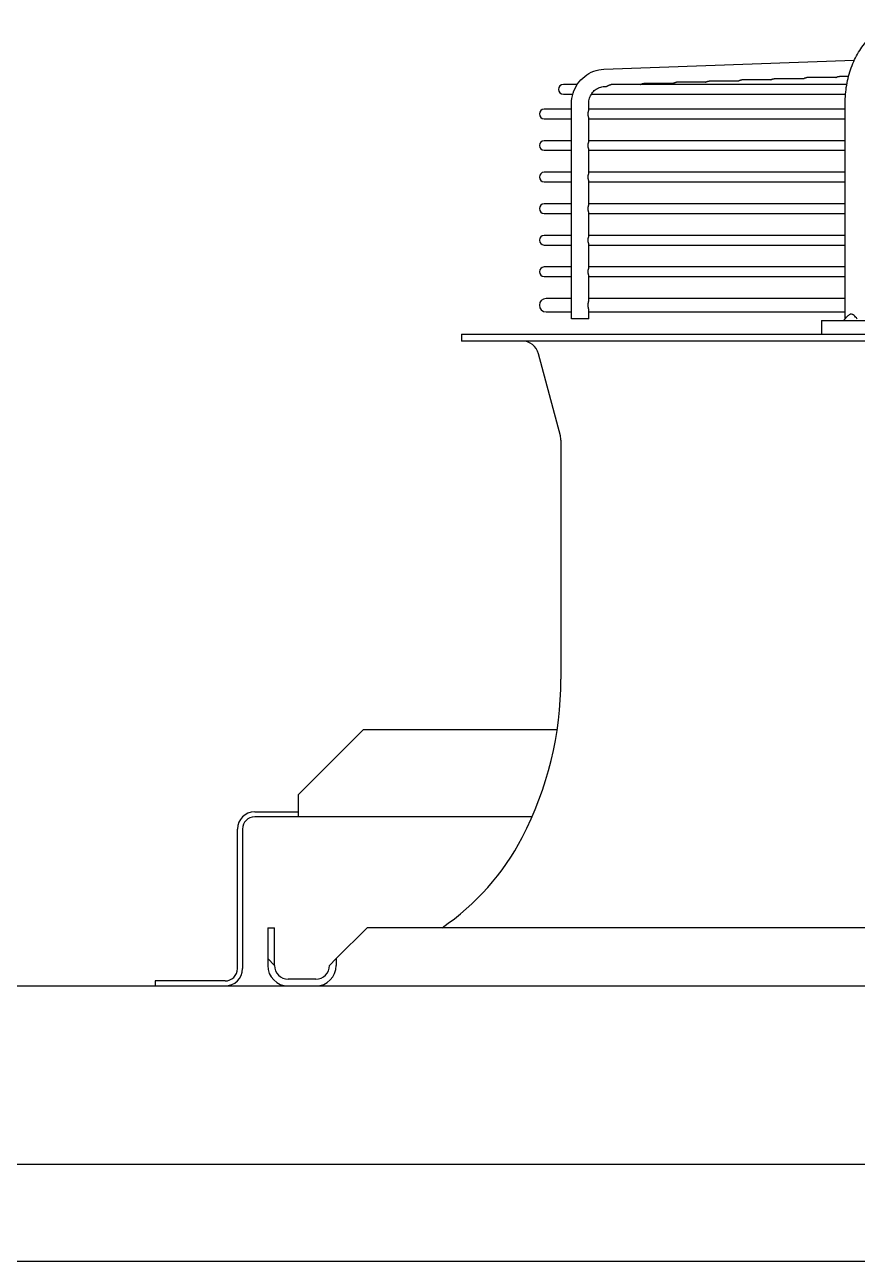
# Model space of a CAD drawing. Header units: millimetres. Extents: x 17046 to 32328, y 18593 to 29476.
# Drawn here: x 17569.93 to 17579.49, y 18973.5 to 18987.69 of the extents above; entities that cross this region are included whole.
import ezdxf

# ---------------------------------------------------------------- set-up
doc = ezdxf.new("R2010")
doc.units = ezdxf.units.MM
doc.header["$LTSCALE"] = 5
doc.layers.add('UNIT', color=6, linetype='Continuous')

msp = doc.modelspace()

# ---------------------------------------------------------------- linework, layer by layer
at = {"layer": 'UNIT'}
for p, q in [((17576.5809, 18987.1791), (17579.4562, 18987.283)), ((17577.3743, 18987.0172), (17577.0408, 18987.0172)), ((17577.7485, 18987.0307), (17577.415, 18987.0307)), ((17578.1227, 18987.0442), (17577.7892, 18987.0442)), ((17578.4968, 18987.0577), (17578.1634, 18987.0577)), ((17578.871, 18987.0712), (17578.5376, 18987.0712)), ((17579.2452, 18987.0847), (17578.9118, 18987.0847)), ((17579.3902, 18987.0982), (17579.286, 18987.0982)), ((17576.275, 18987.0037), (17576.1165, 18987.0037)), ((17576.1165, 18986.8935), (17576.2255, 18986.8935)), ((17576.4382, 18986.8935), (17579.3554, 18986.8935)), ((17576.588, 18986.9824), (17576.6103, 18986.9832)), ((17579.3697, 18987.0037), (17576.6667, 18987.0037)), ((17576.2108, 18984.3163), (17576.2108, 18986.7856)), ((17576.4077, 18986.7058), (17576.4077, 18986.7856)), ((17579.3509, 18984.3163), (17579.3509, 18986.7856)), ((17576.2108, 18986.7218), (17575.896, 18986.7218)), ((17575.896, 18986.6115), (17576.2108, 18986.6115)), ((17579.3509, 18986.7218), (17576.4077, 18986.7218)), ((17576.4077, 18986.3436), (17576.4077, 18986.6275)), ((17576.4077, 18986.6115), (17579.3509, 18986.6115)), ((17576.2108, 18986.3596), (17575.896, 18986.3596)), ((17579.3509, 18986.3596), (17576.4077, 18986.3596)), ((17575.896, 18986.2493), (17576.2108, 18986.2493)), ((17576.4077, 18985.9814), (17576.4077, 18986.2653)), ((17576.4077, 18986.2493), (17579.3509, 18986.2493)), ((17576.2108, 18985.9974), (17575.896, 18985.9974)), ((17575.896, 18985.8871), (17576.2108, 18985.8871)), ((17579.3509, 18985.9974), (17576.4077, 18985.9974)), ((17576.4077, 18985.6192), (17576.4077, 18985.9031)), ((17576.4077, 18985.8871), (17579.3509, 18985.8871)), ((17576.2108, 18985.6352), (17575.896, 18985.6352)), ((17579.3509, 18985.6352), (17576.4077, 18985.6352)), ((17575.896, 18985.5249), (17576.2108, 18985.5249)), ((17576.4077, 18985.257), (17576.4077, 18985.5409)), ((17576.4077, 18985.5249), (17579.3509, 18985.5249)), ((17576.2108, 18985.2729), (17575.896, 18985.2729)), ((17579.3509, 18985.2729), (17576.4077, 18985.2729)), ((17576.4077, 18984.8948), (17576.4077, 18985.1787)), ((17575.896, 18985.1627), (17576.2108, 18985.1627)), ((17576.4077, 18985.1627), (17579.3509, 18985.1627)), ((17576.2108, 18984.9107), (17575.896, 18984.9107)), ((17579.3509, 18984.9107), (17576.4077, 18984.9107)), ((17575.896, 18984.8005), (17576.2108, 18984.8005)), ((17576.4077, 18984.5191), (17576.4077, 18984.8165)), ((17576.4077, 18984.8005), (17579.3509, 18984.8005)), ((17576.2108, 18984.5485), (17575.9177, 18984.5485)), ((17579.3509, 18984.5485), (17576.4077, 18984.5485)), ((17575.9177, 18984.395), (17576.2108, 18984.395)), ((17576.4077, 18984.3163), (17576.4077, 18984.4245)), ((17576.4077, 18984.395), (17579.3509, 18984.395)), ((17576.4077, 18984.3163), (17576.2108, 18984.3163)), ((17579.081, 18984.2966), (17581.3081, 18984.2966)), ((17579.081, 18984.2966), (17579.081, 18984.1391)), ((17574.9472, 18984.1391), (17608.6874, 18984.1391)), ((17574.9472, 18984.1391), (17574.9472, 18984.0604)), ((17608.6874, 18984.0604), (17574.9472, 18984.0604)), ((17576.0823, 18982.9726), (17575.8312, 18983.9142)), ((17576.0889, 18982.9219), (17576.0889, 18980.1809)), ((17573.0743, 18978.8508), (17573.8243, 18979.6008)), ((17573.8243, 18979.6008), (17576.046, 18979.6008)), ((17573.0743, 18978.8508), (17573.0743, 18978.6008)), ((17572.5743, 18978.6588), (17573.0743, 18978.6588)), ((17575.7579, 18978.6008), (17572.5743, 18978.6008)), ((17572.3753, 18976.8578), (17572.3753, 18978.4598)), ((17572.4333, 18978.4598), (17572.4333, 18976.8578)), ((17572.7228, 18977.3281), (17572.8015, 18977.3281)), ((17572.7228, 18977.3281), (17572.7228, 18976.895)), ((17572.8015, 18976.895), (17572.8015, 18977.3281)), ((17573.5102, 18976.9737), (17573.8645, 18977.3281)), ((17609.77, 18977.3281), (17573.8645, 18977.3281)), ((17572.7228, 18976.9737), (17572.8015, 18976.895)), ((17573.5102, 18976.9737), (17573.4315, 18976.895)), ((17573.5102, 18976.9737), (17573.5102, 18976.895)), ((17331.9452, 18976.6588), (17615.4393, 18976.6588)), ((17572.2343, 18976.7168), (17571.4333, 18976.7168)), ((17571.4333, 18976.7168), (17571.4333, 18976.6588)), ((17573.274, 18976.7375), (17572.959, 18976.7375)), ((17615.4393, 18974.6092), (17331.9452, 18974.6092)), ((17336.1952, 18973.4997), (17611.1893, 18973.4997))]:
    msp.add_line(p, q, dxfattribs=at)
for centre, radius, start, end in [((17576.1165, 18986.9486), 0.0551, 90, 270), ((17575.896, 18986.6666), 0.0551, 90, 270), ((17575.896, 18986.3044), 0.0551, 90, 270), ((17575.896, 18985.9422), 0.0551, 90, 270), ((17575.896, 18985.58), 0.0551, 90, 270), ((17575.896, 18985.2178), 0.0551, 90, 270), ((17575.896, 18984.8556), 0.0551, 90, 270), ((17575.9177, 18984.4718), 0.0768, 90, 270), ((17575.641, 18983.8635), 0.1969, 14.93142, 90), ((17575.8921, 18982.9219), 0.1969, 0, 14.93142), ((17572.1519, 18980.1809), 3.937, 332.49816, 0), ((17572.5743, 18978.4598), 0.199, 90, 180), ((17572.5743, 18978.4598), 0.141, 90, 180), ((17573.1297, 18979.6719), 2.8346, 304.22448, 332.49816), ((17572.2343, 18976.8578), 0.141, 270, 0), ((17572.2343, 18976.8578), 0.199, 270, 0), ((17572.959, 18976.895), 0.2362, 180, 270), ((17572.959, 18976.895), 0.1575, 180, 270), ((17573.274, 18976.895), 0.1575, 270, 0), ((17573.274, 18976.895), 0.2362, 270, 0)]:
    msp.add_arc(centre, radius, start, end, dxfattribs=at)
for points, knots in [([(17579.3509, 18986.7856), (17579.3509, 18986.8212), (17579.3524, 18986.8571), (17579.3554, 18986.8925), (17579.3583, 18986.9279), (17579.3627, 18986.9629), (17579.3687, 18986.9976), (17579.3746, 18987.0322), (17579.382, 18987.0666), (17579.3907, 18987.1001), (17579.3995, 18987.1335), (17579.4096, 18987.166), (17579.4211, 18987.1978), (17579.4326, 18987.2295), (17579.4455, 18987.2605), (17579.4595, 18987.2901), (17579.4735, 18987.3198), (17579.4887, 18987.348), (17579.5052, 18987.3751), (17579.5216, 18987.4022), (17579.5393, 18987.428), (17579.5578, 18987.4522), (17579.5764, 18987.4763), (17579.5958, 18987.4988), (17579.6163, 18987.5196), (17579.6367, 18987.5405), (17579.6582, 18987.5598), (17579.6802, 18987.5771), (17579.7022, 18987.5944), (17579.7249, 18987.6098), (17579.7482, 18987.6234), (17579.7716, 18987.6369), (17579.7956, 18987.6485), (17579.8199, 18987.6581), (17579.8442, 18987.6676), (17579.8687, 18987.6751), (17579.8936, 18987.6805), (17579.9186, 18987.686), (17579.9439, 18987.6894), (17579.969, 18987.6906)], [0, 0, 0, 0, 0.076921, 0.076921, 0.076921, 0.1538421, 0.1538421, 0.1538421, 0.2307631, 0.2307631, 0.2307631, 0.3076842, 0.3076842, 0.3076842, 0.3846052, 0.3846052, 0.3846052, 0.4615263, 0.4615263, 0.4615263, 0.5384473, 0.5384473, 0.5384473, 0.6153684, 0.6153684, 0.6153684, 0.6922894, 0.6922894, 0.6922894, 0.7692105, 0.7692105, 0.7692105, 0.8461315, 0.8461315, 0.8461315, 0.9230526, 0.9230526, 0.9230526, 1, 1, 1, 1]), ([(17576.2108, 18986.7856), (17576.2108, 18986.8256), (17576.2168, 18986.8656), (17576.2402, 18986.9419), (17576.2576, 18986.9783), (17576.3025, 18987.0442), (17576.3299, 18987.0737), (17576.3924, 18987.1228), (17576.4275, 18987.1424), (17576.5019, 18987.1699), (17576.5413, 18987.1777), (17576.5809, 18987.1791)], [1.5707963, 1.5707963, 1.5707963, 1.5707963, 1.8779743, 1.8779743, 2.1851522, 2.1851522, 2.4923302, 2.4923302, 2.7995081, 2.7995081, 3.1066861, 3.1066861, 3.1066861, 3.1066861]), ([(17577.0001, 18987.0037), (17577.0007, 18987.0041), (17577.0014, 18987.0044), (17577.002, 18987.0048), (17577.0029, 18987.0053), (17577.0038, 18987.0058), (17577.0048, 18987.0063), (17577.0057, 18987.0068), (17577.0067, 18987.0073), (17577.0076, 18987.0078), (17577.0086, 18987.0083), (17577.0096, 18987.0088), (17577.0105, 18987.0093), (17577.0115, 18987.0098), (17577.0125, 18987.0102), (17577.0135, 18987.0107), (17577.0145, 18987.0111), (17577.0155, 18987.0116), (17577.0165, 18987.012), (17577.0175, 18987.0124), (17577.0185, 18987.0128), (17577.0195, 18987.0131), (17577.0205, 18987.0135), (17577.0215, 18987.0138), (17577.0225, 18987.0142), (17577.0235, 18987.0145), (17577.0245, 18987.0148), (17577.0255, 18987.0151), (17577.0265, 18987.0153), (17577.0275, 18987.0156), (17577.0286, 18987.0158), (17577.0296, 18987.016), (17577.0306, 18987.0162), (17577.0316, 18987.0164), (17577.0326, 18987.0166), (17577.0336, 18987.0167), (17577.0346, 18987.0168), (17577.0356, 18987.0169), (17577.0366, 18987.017), (17577.0375, 18987.0171), (17577.0385, 18987.0172), (17577.0395, 18987.0172), (17577.0405, 18987.0172), (17577.0406, 18987.0172), (17577.0407, 18987.0172), (17577.0408, 18987.0172)], [0.1782737, 0.1782737, 0.1782737, 0.1782737, 0.19512195, 0.19512195, 0.19512195, 0.2195122, 0.2195122, 0.2195122, 0.24390244, 0.24390244, 0.24390244, 0.26829268, 0.26829268, 0.26829268, 0.29268293, 0.29268293, 0.29268293, 0.31707317, 0.31707317, 0.31707317, 0.34146341, 0.34146341, 0.34146341, 0.36585366, 0.36585366, 0.36585366, 0.3902439, 0.3902439, 0.3902439, 0.41463415, 0.41463415, 0.41463415, 0.43902439, 0.43902439, 0.43902439, 0.46341463, 0.46341463, 0.46341463, 0.48780488, 0.48780488, 0.48780488, 0.51219512, 0.51219512, 0.51219512, 0.5155129, 0.5155129, 0.5155129, 0.5155129]), ([(17577.3743, 18987.0172), (17577.3749, 18987.0176), (17577.3756, 18987.0179), (17577.3762, 18987.0183), (17577.3771, 18987.0188), (17577.3781, 18987.0193), (17577.379, 18987.0198), (17577.3799, 18987.0204), (17577.3809, 18987.0209), (17577.3819, 18987.0214), (17577.3828, 18987.0219), (17577.3838, 18987.0223), (17577.3848, 18987.0228), (17577.3857, 18987.0233), (17577.3867, 18987.0237), (17577.3877, 18987.0242), (17577.3887, 18987.0246), (17577.3897, 18987.0251), (17577.3907, 18987.0255), (17577.3917, 18987.0259), (17577.3927, 18987.0263), (17577.3937, 18987.0266), (17577.3947, 18987.027), (17577.3957, 18987.0273), (17577.3967, 18987.0277), (17577.3977, 18987.028), (17577.3987, 18987.0283), (17577.3997, 18987.0286), (17577.4007, 18987.0288), (17577.4017, 18987.0291), (17577.4028, 18987.0293), (17577.4038, 18987.0295), (17577.4048, 18987.0297), (17577.4058, 18987.0299), (17577.4068, 18987.0301), (17577.4078, 18987.0302), (17577.4088, 18987.0303), (17577.4098, 18987.0304), (17577.4107, 18987.0305), (17577.4117, 18987.0306), (17577.4127, 18987.0307), (17577.4137, 18987.0307), (17577.4146, 18987.0307), (17577.4148, 18987.0307), (17577.4149, 18987.0307), (17577.415, 18987.0307)], [0.17792949, 0.17792949, 0.17792949, 0.17792949, 0.19512195, 0.19512195, 0.19512195, 0.2195122, 0.2195122, 0.2195122, 0.24390244, 0.24390244, 0.24390244, 0.26829268, 0.26829268, 0.26829268, 0.29268293, 0.29268293, 0.29268293, 0.31707317, 0.31707317, 0.31707317, 0.34146341, 0.34146341, 0.34146341, 0.36585366, 0.36585366, 0.36585366, 0.3902439, 0.3902439, 0.3902439, 0.41463415, 0.41463415, 0.41463415, 0.43902439, 0.43902439, 0.43902439, 0.46341463, 0.46341463, 0.46341463, 0.48780488, 0.48780488, 0.48780488, 0.51219512, 0.51219512, 0.51219512, 0.51552666, 0.51552666, 0.51552666, 0.51552666]), ([(17577.7485, 18987.0307), (17577.7491, 18987.0311), (17577.7498, 18987.0314), (17577.7504, 18987.0318), (17577.7514, 18987.0323), (17577.7523, 18987.0328), (17577.7532, 18987.0334), (17577.7542, 18987.0339), (17577.7551, 18987.0344), (17577.7561, 18987.0349), (17577.757, 18987.0354), (17577.758, 18987.0359), (17577.759, 18987.0363), (17577.7599, 18987.0368), (17577.7609, 18987.0373), (17577.7619, 18987.0377), (17577.7629, 18987.0381), (17577.7639, 18987.0386), (17577.7649, 18987.039), (17577.7659, 18987.0394), (17577.7669, 18987.0398), (17577.7679, 18987.0401), (17577.7689, 18987.0405), (17577.7699, 18987.0408), (17577.7709, 18987.0412), (17577.7719, 18987.0415), (17577.7729, 18987.0418), (17577.7739, 18987.0421), (17577.7749, 18987.0423), (17577.776, 18987.0426), (17577.777, 18987.0428), (17577.778, 18987.043), (17577.779, 18987.0432), (17577.78, 18987.0434), (17577.781, 18987.0436), (17577.782, 18987.0437), (17577.783, 18987.0438), (17577.784, 18987.0439), (17577.7849, 18987.044), (17577.7859, 18987.0441), (17577.7869, 18987.0442), (17577.7879, 18987.0442), (17577.7888, 18987.0442), (17577.789, 18987.0442), (17577.7891, 18987.0442), (17577.7892, 18987.0442)], [0.17758438, 0.17758438, 0.17758438, 0.17758438, 0.19512195, 0.19512195, 0.19512195, 0.2195122, 0.2195122, 0.2195122, 0.24390244, 0.24390244, 0.24390244, 0.26829268, 0.26829268, 0.26829268, 0.29268293, 0.29268293, 0.29268293, 0.31707317, 0.31707317, 0.31707317, 0.34146341, 0.34146341, 0.34146341, 0.36585366, 0.36585366, 0.36585366, 0.3902439, 0.3902439, 0.3902439, 0.41463415, 0.41463415, 0.41463415, 0.43902439, 0.43902439, 0.43902439, 0.46341463, 0.46341463, 0.46341463, 0.48780488, 0.48780488, 0.48780488, 0.51219512, 0.51219512, 0.51219512, 0.51554043, 0.51554043, 0.51554043, 0.51554043]), ([(17578.1227, 18987.0442), (17578.1233, 18987.0446), (17578.124, 18987.0449), (17578.1247, 18987.0453), (17578.1256, 18987.0458), (17578.1265, 18987.0464), (17578.1274, 18987.0469), (17578.1284, 18987.0474), (17578.1293, 18987.0479), (17578.1303, 18987.0484), (17578.1312, 18987.0489), (17578.1322, 18987.0494), (17578.1332, 18987.0498), (17578.1342, 18987.0503), (17578.1351, 18987.0508), (17578.1361, 18987.0512), (17578.1371, 18987.0516), (17578.1381, 18987.0521), (17578.1391, 18987.0525), (17578.1401, 18987.0529), (17578.1411, 18987.0533), (17578.1421, 18987.0536), (17578.1431, 18987.054), (17578.1441, 18987.0543), (17578.1451, 18987.0547), (17578.1461, 18987.055), (17578.1471, 18987.0553), (17578.1481, 18987.0556), (17578.1491, 18987.0558), (17578.1502, 18987.0561), (17578.1512, 18987.0563), (17578.1522, 18987.0565), (17578.1532, 18987.0567), (17578.1542, 18987.0569), (17578.1552, 18987.0571), (17578.1562, 18987.0572), (17578.1572, 18987.0573), (17578.1582, 18987.0574), (17578.1591, 18987.0575), (17578.1601, 18987.0576), (17578.1611, 18987.0576), (17578.1621, 18987.0577), (17578.163, 18987.0577), (17578.1632, 18987.0577), (17578.1633, 18987.0577), (17578.1634, 18987.0577)], [0.17723839, 0.17723839, 0.17723839, 0.17723839, 0.19512195, 0.19512195, 0.19512195, 0.2195122, 0.2195122, 0.2195122, 0.24390244, 0.24390244, 0.24390244, 0.26829268, 0.26829268, 0.26829268, 0.29268293, 0.29268293, 0.29268293, 0.31707317, 0.31707317, 0.31707317, 0.34146341, 0.34146341, 0.34146341, 0.36585366, 0.36585366, 0.36585366, 0.3902439, 0.3902439, 0.3902439, 0.41463415, 0.41463415, 0.41463415, 0.43902439, 0.43902439, 0.43902439, 0.46341463, 0.46341463, 0.46341463, 0.48780488, 0.48780488, 0.48780488, 0.51219512, 0.51219512, 0.51219512, 0.5155542, 0.5155542, 0.5155542, 0.5155542]), ([(17578.4968, 18987.0577), (17578.4975, 18987.0581), (17578.4982, 18987.0585), (17578.4989, 18987.0588), (17578.4998, 18987.0594), (17578.5007, 18987.0599), (17578.5017, 18987.0604), (17578.5026, 18987.0609), (17578.5035, 18987.0614), (17578.5045, 18987.0619), (17578.5055, 18987.0624), (17578.5064, 18987.0629), (17578.5074, 18987.0633), (17578.5084, 18987.0638), (17578.5093, 18987.0643), (17578.5103, 18987.0647), (17578.5113, 18987.0652), (17578.5123, 18987.0656), (17578.5133, 18987.066), (17578.5143, 18987.0664), (17578.5153, 18987.0668), (17578.5163, 18987.0671), (17578.5173, 18987.0675), (17578.5183, 18987.0678), (17578.5193, 18987.0682), (17578.5203, 18987.0685), (17578.5213, 18987.0688), (17578.5223, 18987.069), (17578.5233, 18987.0693), (17578.5244, 18987.0696), (17578.5254, 18987.0698), (17578.5264, 18987.07), (17578.5274, 18987.0702), (17578.5284, 18987.0704), (17578.5294, 18987.0706), (17578.5304, 18987.0707), (17578.5314, 18987.0708), (17578.5323, 18987.0709), (17578.5333, 18987.071), (17578.5343, 18987.0711), (17578.5353, 18987.0711), (17578.5363, 18987.0712), (17578.5372, 18987.0712), (17578.5373, 18987.0712), (17578.5375, 18987.0712), (17578.5376, 18987.0712)], [0.17689154, 0.17689154, 0.17689154, 0.17689154, 0.19512195, 0.19512195, 0.19512195, 0.2195122, 0.2195122, 0.2195122, 0.24390244, 0.24390244, 0.24390244, 0.26829268, 0.26829268, 0.26829268, 0.29268293, 0.29268293, 0.29268293, 0.31707317, 0.31707317, 0.31707317, 0.34146341, 0.34146341, 0.34146341, 0.36585366, 0.36585366, 0.36585366, 0.3902439, 0.3902439, 0.3902439, 0.41463415, 0.41463415, 0.41463415, 0.43902439, 0.43902439, 0.43902439, 0.46341463, 0.46341463, 0.46341463, 0.48780488, 0.48780488, 0.48780488, 0.51219512, 0.51219512, 0.51219512, 0.51556798, 0.51556798, 0.51556798, 0.51556798]), ([(17578.871, 18987.0712), (17578.8717, 18987.0716), (17578.8724, 18987.072), (17578.8731, 18987.0724), (17578.874, 18987.0729), (17578.8749, 18987.0734), (17578.8759, 18987.0739), (17578.8768, 18987.0744), (17578.8778, 18987.0749), (17578.8787, 18987.0754), (17578.8797, 18987.0759), (17578.8806, 18987.0764), (17578.8816, 18987.0768), (17578.8826, 18987.0773), (17578.8836, 18987.0778), (17578.8845, 18987.0782), (17578.8855, 18987.0787), (17578.8865, 18987.0791), (17578.8875, 18987.0795), (17578.8885, 18987.0799), (17578.8895, 18987.0803), (17578.8905, 18987.0806), (17578.8915, 18987.081), (17578.8925, 18987.0813), (17578.8935, 18987.0817), (17578.8945, 18987.082), (17578.8955, 18987.0823), (17578.8965, 18987.0825), (17578.8975, 18987.0828), (17578.8986, 18987.0831), (17578.8996, 18987.0833), (17578.9006, 18987.0835), (17578.9016, 18987.0837), (17578.9026, 18987.0839), (17578.9036, 18987.084), (17578.9046, 18987.0842), (17578.9056, 18987.0843), (17578.9065, 18987.0844), (17578.9075, 18987.0845), (17578.9085, 18987.0846), (17578.9095, 18987.0846), (17578.9104, 18987.0847), (17578.9114, 18987.0847), (17578.9115, 18987.0847), (17578.9117, 18987.0847), (17578.9118, 18987.0847)], [0.17654387, 0.17654387, 0.17654387, 0.17654387, 0.19512195, 0.19512195, 0.19512195, 0.2195122, 0.2195122, 0.2195122, 0.24390244, 0.24390244, 0.24390244, 0.26829268, 0.26829268, 0.26829268, 0.29268293, 0.29268293, 0.29268293, 0.31707317, 0.31707317, 0.31707317, 0.34146341, 0.34146341, 0.34146341, 0.36585366, 0.36585366, 0.36585366, 0.3902439, 0.3902439, 0.3902439, 0.41463415, 0.41463415, 0.41463415, 0.43902439, 0.43902439, 0.43902439, 0.46341463, 0.46341463, 0.46341463, 0.48780488, 0.48780488, 0.48780488, 0.51219512, 0.51219512, 0.51219512, 0.51558176, 0.51558176, 0.51558176, 0.51558176]), ([(17579.2452, 18987.0847), (17579.2459, 18987.0851), (17579.2466, 18987.0855), (17579.2473, 18987.0859), (17579.2482, 18987.0864), (17579.2491, 18987.0869), (17579.2501, 18987.0874), (17579.251, 18987.0879), (17579.252, 18987.0884), (17579.2529, 18987.0889), (17579.2539, 18987.0894), (17579.2549, 18987.0899), (17579.2558, 18987.0904), (17579.2568, 18987.0908), (17579.2578, 18987.0913), (17579.2588, 18987.0917), (17579.2597, 18987.0922), (17579.2607, 18987.0926), (17579.2617, 18987.093), (17579.2627, 18987.0934), (17579.2637, 18987.0938), (17579.2647, 18987.0941), (17579.2657, 18987.0945), (17579.2667, 18987.0948), (17579.2677, 18987.0952), (17579.2687, 18987.0955), (17579.2697, 18987.0958), (17579.2707, 18987.096), (17579.2718, 18987.0963), (17579.2728, 18987.0966), (17579.2738, 18987.0968), (17579.2748, 18987.097), (17579.2758, 18987.0972), (17579.2768, 18987.0974), (17579.2778, 18987.0975), (17579.2788, 18987.0977), (17579.2798, 18987.0978), (17579.2807, 18987.0979), (17579.2817, 18987.098), (17579.2827, 18987.0981), (17579.2837, 18987.0981), (17579.2846, 18987.0982), (17579.2856, 18987.0982), (17579.2857, 18987.0982), (17579.2859, 18987.0982), (17579.286, 18987.0982)], [0.1761954, 0.1761954, 0.1761954, 0.1761954, 0.19512195, 0.19512195, 0.19512195, 0.2195122, 0.2195122, 0.2195122, 0.24390244, 0.24390244, 0.24390244, 0.26829268, 0.26829268, 0.26829268, 0.29268293, 0.29268293, 0.29268293, 0.31707317, 0.31707317, 0.31707317, 0.34146341, 0.34146341, 0.34146341, 0.36585366, 0.36585366, 0.36585366, 0.3902439, 0.3902439, 0.3902439, 0.41463415, 0.41463415, 0.41463415, 0.43902439, 0.43902439, 0.43902439, 0.46341463, 0.46341463, 0.46341463, 0.48780488, 0.48780488, 0.48780488, 0.51219512, 0.51219512, 0.51219512, 0.51559553, 0.51559553, 0.51559553, 0.51559553]), ([(17576.4077, 18986.7856), (17576.4077, 18986.8061), (17576.4107, 18986.8266), (17576.4227, 18986.8655), (17576.4315, 18986.8839), (17576.454, 18986.9169), (17576.4676, 18986.9314), (17576.4981, 18986.9554), (17576.515, 18986.9649), (17576.5506, 18986.978), (17576.5693, 18986.9817), (17576.588, 18986.9824)], [1.5707963, 1.5707963, 1.5707963, 1.5707963, 1.8779743, 1.8779743, 2.1851522, 2.1851522, 2.4923302, 2.4923302, 2.7995081, 2.7995081, 3.1066861, 3.1066861, 3.1066861, 3.1066861]), ([(17576.6103, 18986.9832), (17576.6104, 18986.9832), (17576.6106, 18986.9832), (17576.6108, 18986.9832), (17576.611, 18986.9832), (17576.6113, 18986.9833), (17576.6116, 18986.9833), (17576.6122, 18986.9834), (17576.6128, 18986.9836), (17576.6134, 18986.9838), (17576.614, 18986.984), (17576.6147, 18986.9843), (17576.6154, 18986.9846), (17576.6161, 18986.9849), (17576.6168, 18986.9852), (17576.6176, 18986.9856), (17576.6184, 18986.986), (17576.6191, 18986.9864), (17576.62, 18986.9868), (17576.6208, 18986.9873), (17576.6216, 18986.9877), (17576.6225, 18986.9882), (17576.6233, 18986.9887), (17576.6242, 18986.9892), (17576.6251, 18986.9897), (17576.626, 18986.9902), (17576.6269, 18986.9907), (17576.6278, 18986.9913), (17576.6287, 18986.9918), (17576.6296, 18986.9923), (17576.6306, 18986.9928), (17576.6315, 18986.9933), (17576.6325, 18986.9938), (17576.6334, 18986.9943), (17576.6344, 18986.9948), (17576.6354, 18986.9953), (17576.6363, 18986.9958), (17576.6373, 18986.9963), (17576.6383, 18986.9967), (17576.6393, 18986.9972), (17576.6403, 18986.9976), (17576.6413, 18986.9981), (17576.6423, 18986.9985), (17576.6433, 18986.9989), (17576.6443, 18986.9993), (17576.6453, 18986.9996), (17576.6463, 18987), (17576.6473, 18987.0003), (17576.6483, 18987.0007), (17576.6493, 18987.001), (17576.6503, 18987.0013), (17576.6513, 18987.0016), (17576.6523, 18987.0018), (17576.6533, 18987.0021), (17576.6544, 18987.0023), (17576.6554, 18987.0025), (17576.6564, 18987.0027), (17576.6574, 18987.0029), (17576.6584, 18987.0031), (17576.6594, 18987.0032), (17576.6604, 18987.0033), (17576.6614, 18987.0034), (17576.6624, 18987.0035), (17576.6633, 18987.0036), (17576.6643, 18987.0037), (17576.6653, 18987.0037), (17576.6663, 18987.0037), (17576.6664, 18987.0037), (17576.6665, 18987.0037), (17576.6667, 18987.0037)], [0.00401292, 0.00401292, 0.00401292, 0.00401292, 0.01219512, 0.01219512, 0.01219512, 0.02439024, 0.02439024, 0.02439024, 0.04878049, 0.04878049, 0.04878049, 0.07317073, 0.07317073, 0.07317073, 0.09756098, 0.09756098, 0.09756098, 0.12195122, 0.12195122, 0.12195122, 0.14634146, 0.14634146, 0.14634146, 0.17073171, 0.17073171, 0.17073171, 0.19512195, 0.19512195, 0.19512195, 0.2195122, 0.2195122, 0.2195122, 0.24390244, 0.24390244, 0.24390244, 0.26829268, 0.26829268, 0.26829268, 0.29268293, 0.29268293, 0.29268293, 0.31707317, 0.31707317, 0.31707317, 0.34146341, 0.34146341, 0.34146341, 0.36585366, 0.36585366, 0.36585366, 0.3902439, 0.3902439, 0.3902439, 0.41463415, 0.41463415, 0.41463415, 0.43902439, 0.43902439, 0.43902439, 0.46341463, 0.46341463, 0.46341463, 0.48780488, 0.48780488, 0.48780488, 0.51219512, 0.51219512, 0.51219512, 0.51549915, 0.51549915, 0.51549915, 0.51549915]), ([(17576.4006, 18986.6666), (17576.4006, 18986.6677), (17576.4007, 18986.6697), (17576.4008, 18986.6726), (17576.4011, 18986.6756), (17576.4014, 18986.6785), (17576.4018, 18986.6814), (17576.4023, 18986.6842), (17576.4029, 18986.6869), (17576.4035, 18986.6895), (17576.4042, 18986.6921), (17576.4049, 18986.6945), (17576.4055, 18986.6968), (17576.4062, 18986.6989), (17576.4067, 18986.7009), (17576.4072, 18986.7027), (17576.4076, 18986.7043), (17576.4077, 18986.7053), (17576.4077, 18986.7057), (17576.4077, 18986.7058)], [0, 0, 0, 0, 0.04761905, 0.0952381, 0.14285714, 0.19047619, 0.23809524, 0.28571429, 0.33333333, 0.38095238, 0.42857143, 0.47619048, 0.52380952, 0.57142857, 0.61904762, 0.66666667, 0.71428571, 0.76190476, 0.76755733, 0.76755733, 0.76755733, 0.76755733]), ([(17576.4077, 18986.6275), (17576.4077, 18986.6276), (17576.4077, 18986.628), (17576.4076, 18986.629), (17576.4072, 18986.6306), (17576.4067, 18986.6324), (17576.4062, 18986.6344), (17576.4055, 18986.6365), (17576.4049, 18986.6388), (17576.4042, 18986.6412), (17576.4035, 18986.6438), (17576.4029, 18986.6464), (17576.4023, 18986.6491), (17576.4018, 18986.6519), (17576.4014, 18986.6548), (17576.4011, 18986.6577), (17576.4008, 18986.6607), (17576.4007, 18986.6636), (17576.4006, 18986.6656), (17576.4006, 18986.6666)], [0.23243408, 0.23243408, 0.23243408, 0.23243408, 0.23809524, 0.28571429, 0.33333333, 0.38095238, 0.42857143, 0.47619048, 0.52380952, 0.57142857, 0.61904762, 0.66666667, 0.71428571, 0.76190476, 0.80952381, 0.85714286, 0.9047619, 0.95238095, 1, 1, 1, 1]), ([(17576.4006, 18986.3044), (17576.4006, 18986.3054), (17576.4007, 18986.3074), (17576.4008, 18986.3104), (17576.4011, 18986.3134), (17576.4014, 18986.3163), (17576.4018, 18986.3192), (17576.4023, 18986.322), (17576.4029, 18986.3247), (17576.4035, 18986.3273), (17576.4042, 18986.3299), (17576.4049, 18986.3323), (17576.4055, 18986.3346), (17576.4062, 18986.3367), (17576.4067, 18986.3387), (17576.4072, 18986.3405), (17576.4076, 18986.3421), (17576.4077, 18986.3431), (17576.4077, 18986.3435), (17576.4077, 18986.3436)], [0, 0, 0, 0, 0.04761905, 0.0952381, 0.14285714, 0.19047619, 0.23809524, 0.28571429, 0.33333333, 0.38095238, 0.42857143, 0.47619048, 0.52380952, 0.57142857, 0.61904762, 0.66666667, 0.71428571, 0.76190476, 0.76755733, 0.76755733, 0.76755733, 0.76755733]), ([(17576.4077, 18986.2653), (17576.4077, 18986.2654), (17576.4077, 18986.2658), (17576.4076, 18986.2668), (17576.4072, 18986.2684), (17576.4067, 18986.2702), (17576.4062, 18986.2722), (17576.4055, 18986.2743), (17576.4049, 18986.2766), (17576.4042, 18986.279), (17576.4035, 18986.2816), (17576.4029, 18986.2842), (17576.4023, 18986.2869), (17576.4018, 18986.2897), (17576.4014, 18986.2926), (17576.4011, 18986.2955), (17576.4008, 18986.2985), (17576.4007, 18986.3014), (17576.4006, 18986.3034), (17576.4006, 18986.3044)], [0.23243408, 0.23243408, 0.23243408, 0.23243408, 0.23809524, 0.28571429, 0.33333333, 0.38095238, 0.42857143, 0.47619048, 0.52380952, 0.57142857, 0.61904762, 0.66666667, 0.71428571, 0.76190476, 0.80952381, 0.85714286, 0.9047619, 0.95238095, 1, 1, 1, 1]), ([(17576.4006, 18985.9422), (17576.4006, 18985.9432), (17576.4007, 18985.9452), (17576.4008, 18985.9482), (17576.4011, 18985.9512), (17576.4014, 18985.9541), (17576.4018, 18985.957), (17576.4023, 18985.9598), (17576.4029, 18985.9625), (17576.4035, 18985.9651), (17576.4042, 18985.9677), (17576.4049, 18985.9701), (17576.4055, 18985.9724), (17576.4062, 18985.9745), (17576.4067, 18985.9765), (17576.4072, 18985.9783), (17576.4076, 18985.9799), (17576.4077, 18985.9809), (17576.4077, 18985.9813), (17576.4077, 18985.9814)], [0, 0, 0, 0, 0.04761905, 0.0952381, 0.14285714, 0.19047619, 0.23809524, 0.28571429, 0.33333333, 0.38095238, 0.42857143, 0.47619048, 0.52380952, 0.57142857, 0.61904762, 0.66666667, 0.71428571, 0.76190476, 0.76755733, 0.76755733, 0.76755733, 0.76755733]), ([(17576.4077, 18985.9031), (17576.4077, 18985.9031), (17576.4077, 18985.9036), (17576.4076, 18985.9046), (17576.4072, 18985.9062), (17576.4067, 18985.908), (17576.4062, 18985.91), (17576.4055, 18985.9121), (17576.4049, 18985.9144), (17576.4042, 18985.9168), (17576.4035, 18985.9193), (17576.4029, 18985.922), (17576.4023, 18985.9247), (17576.4018, 18985.9275), (17576.4014, 18985.9304), (17576.4011, 18985.9333), (17576.4008, 18985.9362), (17576.4007, 18985.9392), (17576.4006, 18985.9412), (17576.4006, 18985.9422)], [0.23243408, 0.23243408, 0.23243408, 0.23243408, 0.23809524, 0.28571429, 0.33333333, 0.38095238, 0.42857143, 0.47619048, 0.52380952, 0.57142857, 0.61904762, 0.66666667, 0.71428571, 0.76190476, 0.80952381, 0.85714286, 0.9047619, 0.95238095, 1, 1, 1, 1]), ([(17576.4006, 18985.58), (17576.4006, 18985.581), (17576.4007, 18985.583), (17576.4008, 18985.586), (17576.4011, 18985.589), (17576.4014, 18985.5919), (17576.4018, 18985.5948), (17576.4023, 18985.5976), (17576.4029, 18985.6003), (17576.4035, 18985.6029), (17576.4042, 18985.6055), (17576.4049, 18985.6079), (17576.4055, 18985.6102), (17576.4062, 18985.6123), (17576.4067, 18985.6143), (17576.4072, 18985.6161), (17576.4076, 18985.6177), (17576.4077, 18985.6187), (17576.4077, 18985.6191), (17576.4077, 18985.6192)], [0, 0, 0, 0, 0.04761905, 0.0952381, 0.14285714, 0.19047619, 0.23809524, 0.28571429, 0.33333333, 0.38095238, 0.42857143, 0.47619048, 0.52380952, 0.57142857, 0.61904762, 0.66666667, 0.71428571, 0.76190476, 0.76755733, 0.76755733, 0.76755733, 0.76755733]), ([(17576.4077, 18985.5409), (17576.4077, 18985.5409), (17576.4077, 18985.5414), (17576.4076, 18985.5424), (17576.4072, 18985.544), (17576.4067, 18985.5458), (17576.4062, 18985.5478), (17576.4055, 18985.5499), (17576.4049, 18985.5522), (17576.4042, 18985.5546), (17576.4035, 18985.5571), (17576.4029, 18985.5598), (17576.4023, 18985.5625), (17576.4018, 18985.5653), (17576.4014, 18985.5682), (17576.4011, 18985.5711), (17576.4008, 18985.574), (17576.4007, 18985.577), (17576.4006, 18985.579), (17576.4006, 18985.58)], [0.23243408, 0.23243408, 0.23243408, 0.23243408, 0.23809524, 0.28571429, 0.33333333, 0.38095238, 0.42857143, 0.47619048, 0.52380952, 0.57142857, 0.61904762, 0.66666667, 0.71428571, 0.76190476, 0.80952381, 0.85714286, 0.9047619, 0.95238095, 1, 1, 1, 1]), ([(17576.4006, 18985.2178), (17576.4006, 18985.2188), (17576.4007, 18985.2208), (17576.4008, 18985.2238), (17576.4011, 18985.2268), (17576.4014, 18985.2297), (17576.4018, 18985.2326), (17576.4023, 18985.2354), (17576.4029, 18985.2381), (17576.4035, 18985.2407), (17576.4042, 18985.2433), (17576.4049, 18985.2457), (17576.4055, 18985.2479), (17576.4062, 18985.2501), (17576.4067, 18985.2521), (17576.4072, 18985.2539), (17576.4076, 18985.2555), (17576.4077, 18985.2565), (17576.4077, 18985.2569), (17576.4077, 18985.257)], [0, 0, 0, 0, 0.04761905, 0.0952381, 0.14285714, 0.19047619, 0.23809524, 0.28571429, 0.33333333, 0.38095238, 0.42857143, 0.47619048, 0.52380952, 0.57142857, 0.61904762, 0.66666667, 0.71428571, 0.76190476, 0.76755733, 0.76755733, 0.76755733, 0.76755733]), ([(17576.4077, 18985.1787), (17576.4077, 18985.1787), (17576.4077, 18985.1792), (17576.4076, 18985.1802), (17576.4072, 18985.1818), (17576.4067, 18985.1836), (17576.4062, 18985.1856), (17576.4055, 18985.1877), (17576.4049, 18985.19), (17576.4042, 18985.1924), (17576.4035, 18985.1949), (17576.4029, 18985.1976), (17576.4023, 18985.2003), (17576.4018, 18985.2031), (17576.4014, 18985.206), (17576.4011, 18985.2089), (17576.4008, 18985.2118), (17576.4007, 18985.2148), (17576.4006, 18985.2168), (17576.4006, 18985.2178)], [0.23243408, 0.23243408, 0.23243408, 0.23243408, 0.23809524, 0.28571429, 0.33333333, 0.38095238, 0.42857143, 0.47619048, 0.52380952, 0.57142857, 0.61904762, 0.66666667, 0.71428571, 0.76190476, 0.80952381, 0.85714286, 0.9047619, 0.95238095, 1, 1, 1, 1]), ([(17576.4006, 18984.8556), (17576.4006, 18984.8566), (17576.4007, 18984.8586), (17576.4008, 18984.8616), (17576.4011, 18984.8646), (17576.4014, 18984.8675), (17576.4018, 18984.8704), (17576.4023, 18984.8732), (17576.4029, 18984.8759), (17576.4035, 18984.8785), (17576.4042, 18984.881), (17576.4049, 18984.8835), (17576.4055, 18984.8857), (17576.4062, 18984.8879), (17576.4067, 18984.8899), (17576.4072, 18984.8917), (17576.4076, 18984.8933), (17576.4077, 18984.8942), (17576.4077, 18984.8947), (17576.4077, 18984.8948)], [0, 0, 0, 0, 0.04761905, 0.0952381, 0.14285714, 0.19047619, 0.23809524, 0.28571429, 0.33333333, 0.38095238, 0.42857143, 0.47619048, 0.52380952, 0.57142857, 0.61904762, 0.66666667, 0.71428571, 0.76190476, 0.76755733, 0.76755733, 0.76755733, 0.76755733]), ([(17576.4077, 18984.8165), (17576.4077, 18984.8165), (17576.4077, 18984.817), (17576.4076, 18984.818), (17576.4072, 18984.8196), (17576.4067, 18984.8214), (17576.4062, 18984.8234), (17576.4055, 18984.8255), (17576.4049, 18984.8278), (17576.4042, 18984.8302), (17576.4035, 18984.8327), (17576.4029, 18984.8354), (17576.4023, 18984.8381), (17576.4018, 18984.8409), (17576.4014, 18984.8438), (17576.4011, 18984.8467), (17576.4008, 18984.8496), (17576.4007, 18984.8526), (17576.4006, 18984.8546), (17576.4006, 18984.8556)], [0.23243408, 0.23243408, 0.23243408, 0.23243408, 0.23809524, 0.28571429, 0.33333333, 0.38095238, 0.42857143, 0.47619048, 0.52380952, 0.57142857, 0.61904762, 0.66666667, 0.71428571, 0.76190476, 0.80952381, 0.85714286, 0.9047619, 0.95238095, 1, 1, 1, 1]), ([(17576.4006, 18984.4718), (17576.4006, 18984.4731), (17576.4007, 18984.4757), (17576.4009, 18984.4795), (17576.4012, 18984.4833), (17576.4016, 18984.4871), (17576.4021, 18984.4907), (17576.4026, 18984.4942), (17576.4033, 18984.4976), (17576.4039, 18984.5008), (17576.4046, 18984.5039), (17576.4053, 18984.5068), (17576.4059, 18984.5095), (17576.4065, 18984.5119), (17576.407, 18984.5142), (17576.4074, 18984.5162), (17576.4076, 18984.5178), (17576.4077, 18984.5187), (17576.4077, 18984.5191)], [0, 0, 0, 0, 0.04761905, 0.0952381, 0.14285714, 0.19047619, 0.23809524, 0.28571429, 0.33333333, 0.38095238, 0.42857143, 0.47619048, 0.52380952, 0.57142857, 0.61904762, 0.66666667, 0.71428571, 0.74720176, 0.74720176, 0.74720176, 0.74720176]), ([(17576.4077, 18984.4245), (17576.4077, 18984.4248), (17576.4076, 18984.4257), (17576.4074, 18984.4273), (17576.407, 18984.4293), (17576.4065, 18984.4316), (17576.4059, 18984.4341), (17576.4053, 18984.4368), (17576.4046, 18984.4396), (17576.4039, 18984.4427), (17576.4033, 18984.4459), (17576.4026, 18984.4493), (17576.4021, 18984.4528), (17576.4016, 18984.4565), (17576.4012, 18984.4602), (17576.4009, 18984.464), (17576.4007, 18984.4679), (17576.4006, 18984.4705), (17576.4006, 18984.4718)], [0.25278988, 0.25278988, 0.25278988, 0.25278988, 0.28571429, 0.33333333, 0.38095238, 0.42857143, 0.47619048, 0.52380952, 0.57142857, 0.61904762, 0.66666667, 0.71428571, 0.76190476, 0.80952381, 0.85714286, 0.9047619, 0.95238095, 1, 1, 1, 1]), ([(17579.4901, 18984.3128), (17579.4755, 18984.3305), (17579.4635, 18984.3443), (17579.447, 18984.3594), (17579.4413, 18984.3638), (17579.433, 18984.3682), (17579.4301, 18984.3694), (17579.4249, 18984.3706), (17579.4227, 18984.3709), (17579.4183, 18984.3709), (17579.4161, 18984.3706), (17579.4109, 18984.3694), (17579.408, 18984.3682), (17579.3996, 18984.3638), (17579.3939, 18984.3594), (17579.385, 18984.3512), (17579.3819, 18984.3482), (17579.3787, 18984.3448)], [-0.85353786, -0.85353786, -0.85353786, -0.85353786, -0.64697279, -0.64697279, -0.53019487, -0.53019487, -0.47055032, -0.47055032, -0.42676959, -0.42676959, -0.38298885, -0.38298885, -0.32334424, -0.32334424, -0.20656606, -0.20656606, -0.14841076, -0.14841076, -0.14841076, -0.14841076])]:
    msp.add_open_spline(points, degree=3, knots=knots, dxfattribs=at)
msp.add_open_spline([(17579.331, 18984.2966), (17579.3472, 18984.3124), (17579.3631, 18984.3285), (17579.3787, 18984.3448)], degree=3, dxfattribs=at)

doc.saveas('drawing.dxf')
